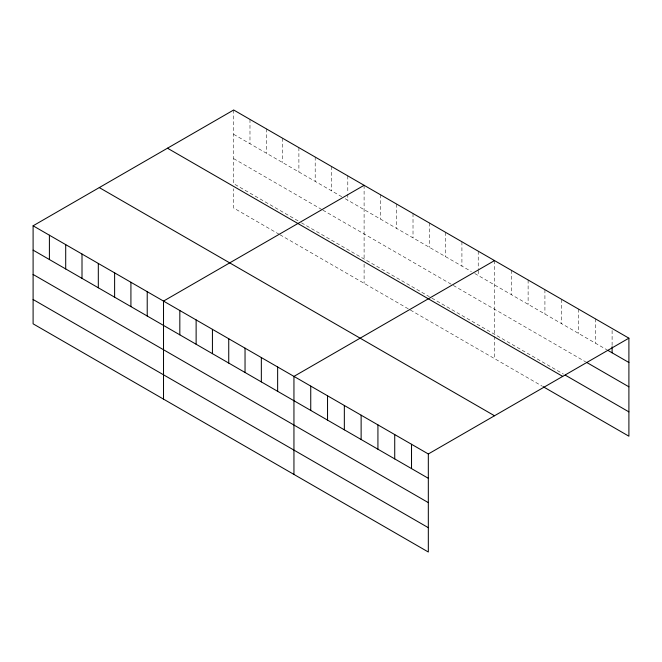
<?xml version="1.0" encoding="UTF-8"?>
<svg xmlns="http://www.w3.org/2000/svg" width="662" height="662" viewBox="0 0 662 662"><rect width="100%" height="100%" fill="white"/><g stroke="black" fill="none" stroke-linecap="round" stroke-linejoin="round"><path stroke-width="0.5" stroke-dasharray="3.31 2.48" d="M233.678 109.991L233.678 183.705L298.893 221.356M233.678 134.32L341.791 196.738M345.225 198.724L471.361 271.544M474.786 273.53L606.797 349.743M233.678 158.648L322.055 209.672M322.915 210.168L452.477 284.966M453.338 285.463L585.58 361.816M301.467 222.837L429.315 296.65M431.889 298.14L563.478 374.113M279.157 234.282L233.678 208.025L233.678 188.769M280.018 234.778L409.579 309.576M410.44 310.073L542.261 386.186M612.102 330.503L612.102 345.705M595.303 318.778L595.303 343.106M578.514 309.08L578.514 333.408M561.715 299.381L561.715 323.71M544.917 289.683L544.917 314.011M528.119 279.985L528.119 304.313M511.321 270.286L511.321 294.615M494.522 260.588L494.522 334.302M494.522 336.329L494.522 358.622M478.221 251.179L478.221 269.426M478.221 270.444L478.221 275.508M461.919 241.762L461.919 266.099M445.617 232.354L445.617 256.682M429.315 222.945L429.315 247.274M413.014 213.528L413.014 237.857M396.712 204.119L396.712 228.448M380.402 194.702L380.402 219.031M364.1 185.294L364.1 258.999M364.1 264.072L364.1 283.319M347.798 175.877L347.798 193.114M347.798 194.131L347.798 200.214M331.497 166.468L331.497 190.797M315.195 157.051L315.195 181.388M298.893 147.643L298.893 171.971M282.591 138.234L282.591 162.562M266.281 128.817L266.281 153.145M249.979 119.408L249.979 143.737"/><path stroke-width="0.99" d="M33.1 225.8L428.322 453.975L428.322 552.009L33.1 323.826L33.1 225.8L233.678 109.991L628.9 338.174L628.9 436.2L543.146 386.691M364.1 185.294L163.522 301.094L163.522 399.128M494.522 260.588L293.945 376.397L293.945 474.422M428.322 453.975L628.9 338.174M607.683 350.256L628.9 362.503M586.466 362.321L628.9 386.823M565.249 375.131L628.9 411.88M167.486 148.205L562.708 376.388M99.292 187.586L494.514 415.761M33.1 250.128L428.322 478.303M33.1 274.449L428.322 502.623M33.1 299.505L428.322 527.688M612.102 346.723L612.102 352.805M411.524 444.276L411.524 468.605M394.726 434.578L394.726 458.907M377.928 424.88L377.928 449.217M361.129 415.182L361.129 439.518M344.339 405.492L344.339 429.82M327.541 395.793L327.541 420.122M310.743 386.095L310.743 410.423M277.643 366.98L277.643 391.316M261.341 357.571L261.341 381.9M245.039 348.154L245.039 372.491M228.738 338.745L228.738 363.074M212.428 329.337L212.428 353.665M196.126 319.92L196.126 344.248M179.824 310.511L179.824 334.84M147.221 291.685L147.221 316.014M130.919 282.269L130.919 306.597M114.617 272.86L114.617 297.188M98.315 263.443L98.315 287.78M82.005 254.034L82.005 278.363M65.704 244.626L65.704 268.954M49.402 235.209L49.402 259.537"/></g></svg>
